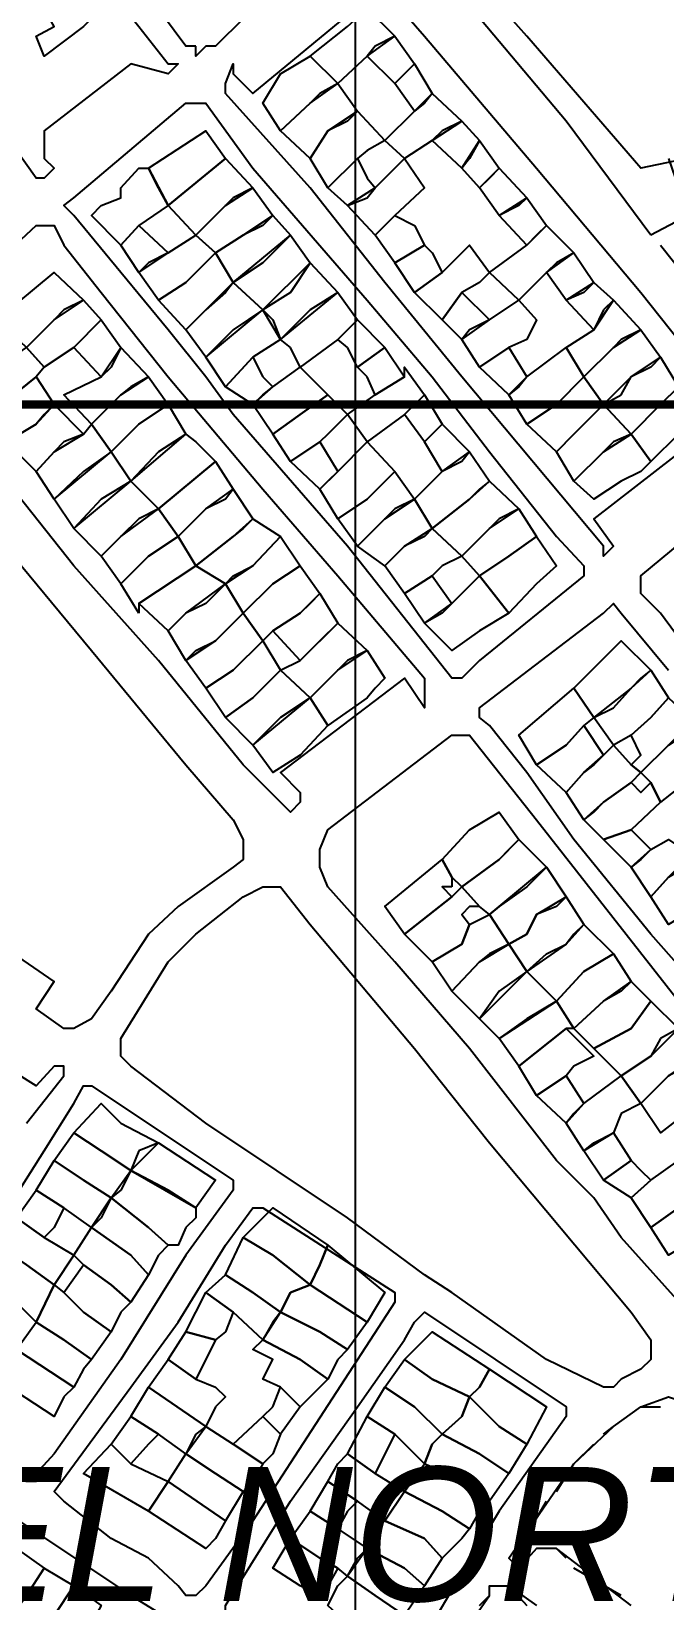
# Model space of a CAD drawing. Header units: millimetres. Extents: x -3588 to 75209, y -3737 to 38254.
# Drawn here: x 27866 to 27956.7, y 18498.9 to 18723.9 of the extents above; entities that cross this region are included whole.
import ezdxf

# ---------------------------------------------------------------- set-up
doc = ezdxf.new("R2010")
doc.units = ezdxf.units.MM
doc.layers.add('P', color=253, linetype='Continuous')
doc.layers.add('T', color=7, linetype='Continuous')

msp = doc.modelspace()

# ---------------------------------------------------------------- linework, layer by layer
msp.add_lwpolyline([(27912.41, 18777.795), (29501.621, 18777.795), (29501.621, 17962.799), (27912.41, 17962.799)], close=True)
at = {"layer": 'P'}
for points in [[(27863.869, 18706.838), (27861.037, 18709.671), (27846.361, 18727.163), (27838.167, 18738.174), (27829.989, 18747.488), (27820.387, 18759.923), (27820.387, 18761.043), (27820.387, 18762.451), (27838.167, 18776.006), (27839.592, 18776.006), (27840.712, 18776.006), (27851.722, 18762.451), (27865.278, 18744.959), (27881.361, 18724.634), (27885.602, 18719.273), (27887.011, 18719.273), (27885.602, 18717.849), (27880.241, 18719.273), (27867.806, 18709.671), (27867.806, 18705.718), (27869.23, 18704.31), (27867.806, 18702.901), (27866.686, 18702.901), (27863.869, 18706.838)], [(27889.555, 18721.802), (27888.131, 18721.802), (27876, 18738.174)], [(27942.623, 18711.079), (27923.419, 18733.949)], [(27873.455, 18724.634), (27867.806, 18720.393), (27866.686, 18723.226), (27869.23, 18724.634), (27867.806, 18727.163), (27869.23, 18728.587), (27873.455, 18731.404), (27876, 18727.163), (27873.455, 18724.634)], [(27900.566, 18729.996), (27892.372, 18721.802), (27890.963, 18721.802), (27889.555, 18720.393), (27889.555, 18721.802)], [(27915.241, 18721.802), (27914.105, 18720.393), (27909.88, 18716.441), (27905.927, 18720.393), (27911.288, 18724.634), (27914.105, 18727.163), (27918.058, 18723.226), (27915.241, 18721.802)], [(27919.466, 18717.849), (27918.058, 18716.441), (27914.105, 18720.393), (27918.058, 18723.226), (27920.89, 18719.273), (27919.466, 18717.849)], [(27907.335, 18715.032), (27905.927, 18713.624), (27901.686, 18709.671), (27899.141, 18713.624), (27901.686, 18717.849), (27905.927, 18720.393), (27909.88, 18716.441), (27907.335, 18715.032)], [(27922.299, 18713.624), (27920.89, 18712.488), (27918.058, 18716.441), (27920.89, 18719.273), (27923.419, 18715.032), (27922.299, 18713.624)], [(27911.288, 18711.079), (27908.456, 18709.671), (27905.927, 18705.718), (27901.686, 18709.671), (27905.927, 18713.624), (27909.88, 18716.441), (27912.697, 18712.488), (27911.288, 18711.079)], [(27924.843, 18709.671), (27923.419, 18708.263), (27919.466, 18705.718), (27916.649, 18708.263), (27920.89, 18712.488), (27923.419, 18715.032), (27927.66, 18711.079), (27924.843, 18709.671)], [(27885.602, 18681.152), (27878.817, 18689.346), (27872.047, 18697.524), (27870.639, 18698.949), (27872.047, 18700.069), (27888.131, 18713.624), (27889.555, 18713.624), (27890.963, 18713.624), (27897.733, 18704.31), (27914.105, 18685.393), (27923.419, 18674.383), (27931.613, 18663.66), (27941.215, 18651.514), (27945.168, 18647.289), (27945.168, 18645.864), (27930.205, 18633.733), (27927.66, 18631.189), (27926.252, 18631.189), (27911.288, 18650.105), (27894.916, 18669.022), (27890.963, 18674.383), (27885.602, 18681.152)], [(27914.105, 18706.838), (27912.697, 18705.718), (27908.456, 18701.477), (27905.927, 18705.718), (27908.456, 18709.671), (27912.697, 18712.488), (27916.649, 18708.263), (27914.105, 18706.838)], [(27928.78, 18705.718), (27927.66, 18704.31), (27923.419, 18708.263), (27927.66, 18711.079), (27930.205, 18708.263), (27928.78, 18705.718)], [(27884.194, 18701.477), (27882.77, 18704.31), (27890.963, 18709.671), (27893.78, 18705.718), (27885.602, 18698.949), (27884.194, 18701.477)], [(27931.613, 18702.901), (27930.205, 18701.477), (27927.66, 18704.31), (27930.205, 18708.263), (27933.021, 18704.31), (27931.613, 18702.901)], [(27894.916, 18700.069), (27893.78, 18698.949), (27889.555, 18694.708), (27885.602, 18698.949), (27893.78, 18705.718), (27897.733, 18701.477), (27894.916, 18700.069)], [(27914.105, 18702.901), (27915.241, 18701.477), (27911.288, 18698.949), (27908.456, 18701.477), (27912.697, 18705.718), (27914.105, 18702.901)], [(27914.105, 18700.069), (27915.241, 18701.477), (27919.466, 18705.718), (27922.299, 18701.477), (27918.058, 18697.524), (27915.241, 18694.708), (27911.288, 18698.949), (27914.105, 18700.069)], [(27876, 18698.949), (27878.817, 18700.069), (27878.817, 18701.477), (27881.361, 18704.31), (27882.77, 18704.31), (27885.602, 18698.949), (27881.361, 18696.116), (27878.817, 18693.299), (27874.592, 18697.524), (27876, 18698.949)], [(27935.838, 18698.949), (27933.021, 18697.524), (27930.205, 18701.477), (27933.021, 18704.31), (27936.974, 18700.069), (27935.838, 18698.949)], [(27899.141, 18696.116), (27896.325, 18694.708), (27892.372, 18692.163), (27889.555, 18694.708), (27893.78, 18698.949), (27897.733, 18701.477), (27900.566, 18697.524), (27899.141, 18696.116)], [(27938.382, 18694.708), (27936.974, 18693.299), (27933.021, 18697.524), (27936.974, 18700.069), (27939.791, 18696.116), (27938.382, 18694.708)], [(27899.141, 18690.755), (27894.916, 18687.938), (27892.372, 18692.163), (27896.325, 18694.708), (27900.566, 18697.524), (27903.094, 18694.708), (27899.141, 18690.755)], [(27920.89, 18696.116), (27922.299, 18693.299), (27918.058, 18690.755), (27915.241, 18694.708), (27918.058, 18697.524), (27920.89, 18696.116)], [(27862.445, 18692.163), (27866.686, 18696.116), (27867.806, 18696.116), (27869.23, 18696.116), (27870.639, 18693.299), (27876, 18686.514), (27885.602, 18674.383), (27899.141, 18658.299), (27909.88, 18645.864), (27922.299, 18631.189), (27922.299, 18628.372), (27922.299, 18626.964), (27919.466, 18631.189), (27901.686, 18617.65), (27904.519, 18614.817), (27904.519, 18613.409), (27903.094, 18612), (27901.686, 18613.409), (27896.325, 18618.77), (27884.194, 18633.733), (27872.047, 18647.289), (27857.084, 18666.189)], [(27882.77, 18690.755), (27881.361, 18689.346), (27878.817, 18693.299), (27881.361, 18696.116), (27885.602, 18692.163), (27882.77, 18690.755)], [(27889.555, 18689.346), (27888.131, 18687.938), (27884.194, 18685.393), (27881.361, 18689.346), (27885.602, 18692.163), (27889.555, 18694.708), (27892.372, 18692.163), (27889.555, 18689.346)], [(27903.094, 18686.514), (27899.141, 18683.985), (27894.916, 18687.938), (27903.094, 18694.708), (27905.927, 18690.755), (27903.094, 18686.514)], [(27941.215, 18690.755), (27939.791, 18689.346), (27935.838, 18685.393), (27931.613, 18689.346), (27936.974, 18693.299), (27939.791, 18696.116), (27943.744, 18692.163), (27941.215, 18690.755)], [(27893.78, 18686.514), (27890.963, 18683.985), (27888.131, 18681.152), (27884.194, 18685.393), (27888.131, 18687.938), (27892.372, 18692.163), (27894.916, 18687.938), (27893.78, 18686.514)], [(27923.419, 18692.163), (27924.843, 18689.346), (27920.89, 18686.514), (27918.058, 18690.755), (27922.299, 18693.299), (27923.419, 18692.163)], [(27930.205, 18687.938), (27927.66, 18686.514), (27924.843, 18682.577), (27920.89, 18686.514), (27924.843, 18689.346), (27928.78, 18693.299), (27931.613, 18689.346), (27930.205, 18687.938)], [(27945.168, 18686.514), (27942.623, 18685.393), (27939.791, 18689.346), (27943.744, 18692.163), (27946.576, 18687.938), (27945.168, 18686.514)], [(27905.927, 18683.985), (27901.686, 18679.744), (27899.141, 18683.985), (27905.927, 18690.755), (27909.88, 18686.514), (27905.927, 18683.985)], [(27870.639, 18683.985), (27869.23, 18682.577), (27865.278, 18678.624), (27861.037, 18682.577), (27869.23, 18689.346), (27873.455, 18685.393), (27870.639, 18683.985)], [(27894.916, 18681.152), (27890.963, 18677.199), (27888.131, 18681.152), (27890.963, 18683.985), (27894.916, 18687.938), (27899.141, 18683.985), (27894.916, 18681.152)], [(27947.985, 18683.985), (27946.576, 18681.152), (27942.623, 18685.393), (27946.576, 18687.938), (27949.393, 18685.393), (27947.985, 18683.985)], [(27872.047, 18678.624), (27867.806, 18675.791), (27865.278, 18678.624), (27869.23, 18682.577), (27873.455, 18685.393), (27876, 18682.577), (27872.047, 18678.624)], [(27903.094, 18678.624), (27901.686, 18679.744), (27909.88, 18686.514), (27912.697, 18682.577), (27909.88, 18679.744), (27904.519, 18675.791), (27903.094, 18678.624)], [(27928.78, 18681.152), (27927.66, 18679.744), (27924.843, 18682.577), (27927.66, 18686.514), (27931.613, 18682.577), (27928.78, 18681.152)], [(27936.974, 18679.744), (27934.43, 18678.624), (27930.205, 18675.791), (27927.66, 18679.744), (27931.613, 18682.577), (27935.838, 18685.393), (27938.382, 18682.577), (27936.974, 18679.744)], [(27900.566, 18682.577), (27901.686, 18679.744), (27897.733, 18677.199), (27893.78, 18672.974), (27890.963, 18677.199), (27899.141, 18683.985), (27900.566, 18682.577)], [(27877.408, 18675.791), (27876, 18674.383), (27872.047, 18678.624), (27876, 18682.577), (27878.817, 18678.624), (27877.408, 18675.791)], [(27911.288, 18678.624), (27909.88, 18679.744), (27912.697, 18682.577), (27916.649, 18678.624), (27912.697, 18675.791), (27911.288, 18678.624)], [(27866.686, 18674.383), (27859.916, 18669.022), (27857.084, 18672.974), (27865.278, 18678.624), (27867.806, 18675.791), (27866.686, 18674.383)], [(27880.241, 18672.974), (27878.817, 18671.838), (27874.592, 18667.613), (27870.639, 18671.838), (27876, 18674.383), (27878.817, 18678.624), (27882.77, 18674.383), (27880.241, 18672.974)], [(27914.105, 18674.383), (27912.697, 18675.791), (27916.649, 18678.624), (27919.466, 18674.383), (27915.241, 18671.838), (27914.105, 18674.383)], [(27935.838, 18672.974), (27934.43, 18671.838), (27930.205, 18675.791), (27934.43, 18678.624), (27936.974, 18674.383), (27935.838, 18672.974)], [(27941.215, 18670.43), (27936.974, 18667.613), (27934.43, 18671.838), (27936.974, 18674.383), (27942.623, 18678.624), (27945.168, 18674.383), (27941.215, 18670.43)], [(27899.141, 18674.383), (27900.566, 18672.974), (27897.733, 18670.43), (27893.78, 18672.974), (27897.733, 18677.199), (27899.141, 18674.383)], [(27867.806, 18669.022), (27866.686, 18667.613), (27862.445, 18665.069), (27859.916, 18669.022), (27866.686, 18674.383), (27869.23, 18670.43), (27867.806, 18669.022)], [(27881.361, 18667.613), (27877.408, 18663.66), (27874.592, 18667.613), (27878.817, 18671.838), (27882.77, 18674.383), (27885.602, 18670.43), (27881.361, 18667.613)], [(27899.141, 18671.838), (27900.566, 18672.974), (27904.519, 18675.791), (27908.456, 18671.838), (27904.519, 18669.022), (27900.566, 18666.189), (27897.733, 18670.43), (27899.141, 18671.838)], [(27919.466, 18669.022), (27914.105, 18665.069), (27911.288, 18669.022), (27915.241, 18671.838), (27919.466, 18674.383), (27919.466, 18675.791), (27922.299, 18671.838), (27919.466, 18669.022)], [(27943.744, 18666.189), (27941.215, 18663.66), (27936.974, 18667.613), (27941.215, 18670.43), (27945.168, 18674.383), (27947.985, 18670.43), (27943.744, 18666.189)], [(27908.456, 18666.189), (27907.335, 18665.069), (27903.094, 18662.252), (27900.566, 18666.189), (27904.519, 18669.022), (27908.456, 18671.838), (27911.288, 18669.022), (27908.456, 18666.189)], [(27923.419, 18666.189), (27922.299, 18665.069), (27919.466, 18669.022), (27922.299, 18671.838), (27924.843, 18667.613), (27923.419, 18666.189)], [(27870.639, 18665.069), (27869.23, 18663.66), (27866.686, 18660.828), (27862.445, 18665.069), (27866.686, 18667.613), (27869.23, 18670.43), (27873.455, 18666.189), (27870.639, 18665.069)], [(27884.194, 18663.66), (27880.241, 18659.419), (27877.408, 18663.66), (27881.361, 18667.613), (27885.602, 18670.43), (27888.131, 18666.189), (27884.194, 18663.66)], [(27949.393, 18665.069), (27947.985, 18663.66), (27943.744, 18659.419), (27941.215, 18663.66), (27943.744, 18666.189), (27947.985, 18670.43), (27951.938, 18666.189), (27949.393, 18665.069)], [(27873.455, 18660.828), (27869.23, 18656.875), (27866.686, 18660.828), (27869.23, 18663.66), (27873.455, 18666.189), (27874.592, 18667.613), (27877.408, 18663.66), (27873.455, 18660.828)], [(27927.66, 18662.252), (27924.843, 18660.828), (27922.299, 18665.069), (27924.843, 18667.613), (27928.78, 18663.66), (27927.66, 18662.252)], [(27889.555, 18665.069), (27892.372, 18662.252), (27884.194, 18655.466), (27880.241, 18659.419), (27888.131, 18666.189), (27889.555, 18665.069)], [(27908.456, 18659.419), (27907.335, 18658.299), (27903.094, 18662.252), (27907.335, 18665.069), (27909.88, 18660.828), (27908.456, 18659.419)], [(27914.105, 18656.875), (27909.88, 18654.058), (27907.335, 18658.299), (27909.88, 18660.828), (27914.105, 18665.069), (27918.058, 18660.828), (27914.105, 18656.875)], [(27876, 18656.875), (27872.047, 18652.65), (27869.23, 18656.875), (27877.408, 18663.66), (27880.241, 18659.419), (27876, 18656.875)], [(27930.205, 18658.299), (27928.78, 18656.875), (27923.419, 18652.65), (27920.89, 18656.875), (27924.843, 18660.828), (27928.78, 18663.66), (27931.613, 18659.419), (27930.205, 18658.299)], [(27893.78, 18656.875), (27890.963, 18655.466), (27887.011, 18651.514), (27884.194, 18655.466), (27892.372, 18662.252), (27894.916, 18658.299), (27893.78, 18656.875)], [(27918.058, 18655.466), (27916.649, 18654.058), (27912.697, 18650.105), (27909.88, 18654.058), (27914.105, 18656.875), (27918.058, 18660.828), (27920.89, 18656.875), (27918.058, 18655.466)], [(27881.361, 18654.058), (27878.817, 18651.514), (27876, 18648.697), (27872.047, 18652.65), (27880.241, 18659.419), (27884.194, 18655.466), (27881.361, 18654.058)], [(27896.325, 18652.65), (27894.916, 18651.514), (27889.555, 18647.289), (27887.011, 18651.514), (27890.963, 18655.466), (27894.916, 18658.299), (27897.733, 18654.058), (27896.325, 18652.65)], [(27933.021, 18654.058), (27931.613, 18652.65), (27927.66, 18648.697), (27923.419, 18652.65), (27928.78, 18656.875), (27931.613, 18659.419), (27935.838, 18655.466), (27933.021, 18654.058)], [(27922.299, 18651.514), (27919.466, 18650.105), (27916.649, 18647.289), (27912.697, 18650.105), (27916.649, 18654.058), (27920.89, 18656.875), (27923.419, 18652.65), (27922.299, 18651.514)], [(27882.77, 18648.697), (27878.817, 18644.744), (27876, 18648.697), (27878.817, 18651.514), (27884.194, 18655.466), (27887.011, 18651.514), (27882.77, 18648.697)], [(27897.733, 18647.289), (27893.78, 18644.744), (27889.555, 18647.289), (27894.916, 18651.514), (27897.733, 18654.058), (27901.686, 18651.514), (27897.733, 18647.289)], [(27934.43, 18648.697), (27930.205, 18645.864), (27927.66, 18648.697), (27931.613, 18652.65), (27935.838, 18655.466), (27938.382, 18651.514), (27934.43, 18648.697)], [(27924.843, 18647.289), (27923.419, 18645.864), (27919.466, 18643.336), (27916.649, 18647.289), (27919.466, 18650.105), (27923.419, 18652.65), (27927.66, 18648.697), (27924.843, 18647.289)], [(27861.037, 18651.514), (27874.592, 18635.142), (27888.131, 18618.77), (27894.916, 18610.864), (27896.325, 18608.047), (27896.325, 18605.215), (27894.916, 18604.095), (27887.011, 18598.445), (27882.77, 18594.492), (27877.408, 18586.314), (27874.592, 18582.361), (27872.047, 18580.953), (27870.639, 18580.953), (27866.686, 18583.77), (27869.23, 18587.723), (27833.942, 18612)], [(27881.361, 18640.503), (27878.817, 18644.744), (27882.77, 18648.697), (27887.011, 18651.514), (27889.555, 18647.289), (27881.361, 18641.927), (27881.361, 18640.503)], [(27894.916, 18645.864), (27897.733, 18647.289), (27901.686, 18651.514), (27904.519, 18647.289), (27900.566, 18644.744), (27896.325, 18640.503), (27893.78, 18644.744), (27894.916, 18645.864)], [(27938.382, 18644.744), (27934.43, 18640.503), (27930.205, 18645.864), (27934.43, 18648.697), (27938.382, 18651.514), (27941.215, 18647.289), (27938.382, 18644.744)], [(27890.963, 18641.927), (27888.131, 18640.503), (27885.602, 18637.974), (27881.361, 18641.927), (27889.555, 18647.289), (27893.78, 18644.744), (27890.963, 18641.927)], [(27905.927, 18641.927), (27904.519, 18640.503), (27900.566, 18637.974), (27899.141, 18636.55), (27896.325, 18640.503), (27900.566, 18644.744), (27904.519, 18647.289), (27907.335, 18643.336), (27905.927, 18641.927)], [(27924.843, 18640.503), (27922.299, 18639.095), (27919.466, 18643.336), (27923.419, 18645.864), (27926.252, 18641.927), (27924.843, 18640.503)], [(27930.205, 18637.974), (27926.252, 18635.142), (27922.299, 18639.095), (27926.252, 18641.927), (27930.205, 18645.864), (27934.43, 18640.503), (27930.205, 18637.974)], [(27892.372, 18636.55), (27888.131, 18633.733), (27885.602, 18637.974), (27888.131, 18640.503), (27893.78, 18644.744), (27896.325, 18640.503), (27892.372, 18636.55)], [(27907.335, 18636.55), (27904.519, 18633.733), (27900.566, 18637.974), (27904.519, 18640.503), (27907.335, 18643.336), (27909.88, 18639.095), (27907.335, 18636.55)], [(27889.555, 18635.142), (27892.372, 18636.55), (27896.325, 18640.503), (27899.141, 18636.55), (27894.916, 18632.325), (27890.963, 18629.78), (27888.131, 18633.733), (27889.555, 18635.142)], [(27911.288, 18633.733), (27909.88, 18632.325), (27905.927, 18628.372), (27901.686, 18632.325), (27904.519, 18633.733), (27909.88, 18639.095), (27914.105, 18635.142), (27911.288, 18633.733)], [(27897.733, 18628.372), (27893.78, 18625.539), (27890.963, 18629.78), (27894.916, 18632.325), (27899.141, 18636.55), (27901.686, 18632.325), (27897.733, 18628.372)], [(27915.241, 18629.78), (27914.105, 18628.372), (27908.456, 18624.419), (27905.927, 18628.372), (27909.88, 18632.325), (27914.105, 18635.142), (27916.649, 18631.189), (27915.241, 18629.78)], [(27901.686, 18625.539), (27897.733, 18621.603), (27893.78, 18625.539), (27897.733, 18628.372), (27901.686, 18632.325), (27905.927, 18628.372), (27901.686, 18625.539)], [(27945.168, 18624.419), (27942.623, 18621.603), (27938.382, 18618.77), (27935.838, 18623.011), (27943.744, 18629.78), (27946.576, 18625.539), (27945.168, 18624.419)], [(27904.519, 18620.178), (27900.566, 18617.65), (27897.733, 18621.603), (27905.927, 18628.372), (27908.456, 18624.419), (27904.519, 18620.178)], [(27946.576, 18618.77), (27945.168, 18617.65), (27942.623, 18614.817), (27938.382, 18618.77), (27942.623, 18621.603), (27945.168, 18624.419), (27947.985, 18620.178), (27946.576, 18618.77)], [(27934.43, 18606.639), (27933.021, 18605.215), (27927.66, 18601.278), (27926.252, 18602.686), (27924.843, 18605.215), (27928.78, 18609.456), (27933.021, 18612), (27935.838, 18608.047), (27934.43, 18606.639)], [(27936.974, 18601.278), (27933.021, 18598.445), (27931.613, 18597.325), (27930.205, 18598.445), (27927.66, 18601.278), (27933.021, 18605.215), (27935.838, 18608.047), (27939.791, 18604.095), (27936.974, 18601.278)], [(27926.252, 18601.278), (27924.843, 18601.278), (27926.252, 18599.854), (27919.466, 18594.492), (27916.649, 18598.445), (27924.843, 18605.215), (27926.252, 18602.686), (27926.252, 18601.278)], [(27941.215, 18598.445), (27938.382, 18597.325), (27936.974, 18594.492), (27934.43, 18593.084), (27931.613, 18597.325), (27933.021, 18598.445), (27939.791, 18604.095), (27942.623, 18599.854), (27941.215, 18598.445)], [(27928.78, 18598.445), (27927.66, 18597.325), (27928.78, 18595.901), (27927.66, 18593.084), (27923.419, 18590.539), (27919.466, 18594.492), (27926.252, 18599.854), (27927.66, 18601.278), (27930.205, 18598.445), (27928.78, 18598.445)], [(27943.744, 18594.492), (27942.623, 18593.084), (27936.974, 18589.131), (27934.43, 18593.084), (27936.974, 18594.492), (27938.382, 18597.325), (27942.623, 18599.854), (27945.168, 18595.901), (27943.744, 18594.492)], [(27931.613, 18591.676), (27930.205, 18590.539), (27926.252, 18586.314), (27923.419, 18590.539), (27927.66, 18593.084), (27928.78, 18595.901), (27931.613, 18597.325), (27934.43, 18593.084), (27931.613, 18591.676)], [(27939.791, 18591.676), (27942.623, 18593.084), (27945.168, 18595.901), (27949.393, 18591.676), (27945.168, 18589.131), (27941.215, 18584.89), (27936.974, 18589.131), (27939.791, 18591.676)], [(27933.021, 18586.314), (27930.205, 18582.361), (27926.252, 18586.314), (27930.205, 18590.539), (27934.43, 18593.084), (27936.974, 18589.131), (27933.021, 18586.314)], [(27950.529, 18586.314), (27947.985, 18584.89), (27943.744, 18580.953), (27941.215, 18584.89), (27945.168, 18589.131), (27949.393, 18591.676), (27951.938, 18587.723), (27950.529, 18586.314)], [(27936.974, 18582.361), (27933.021, 18579.529), (27930.205, 18582.361), (27936.974, 18589.131), (27941.215, 18584.89), (27936.974, 18582.361)], [(27865.278, 18567.398), (27870.639, 18574.168), (27870.639, 18575.576), (27869.23, 18575.576), (27866.686, 18572.759), (27844.953, 18586.314)], [(27943.744, 18580.953), (27942.623, 18580.953), (27935.838, 18575.576), (27933.021, 18579.529), (27941.215, 18584.89), (27943.744, 18580.953)], [(27943.744, 18575.576), (27942.623, 18574.168), (27938.382, 18571.351), (27935.838, 18575.576), (27942.623, 18580.953), (27946.576, 18577), (27943.744, 18575.576)], [(27943.744, 18568.806), (27942.623, 18567.398), (27938.382, 18571.351), (27942.623, 18574.168), (27945.168, 18570.215), (27943.744, 18568.806)], [(27850.314, 18526.749), (27846.361, 18528.157), (27846.361, 18530.701), (27846.361, 18532.11), (27859.916, 18551.026), (27867.806, 18563.445), (27872.047, 18570.215), (27873.455, 18572.759), (27874.592, 18572.759), (27894.916, 18559.204), (27894.916, 18557.796), (27888.131, 18548.482), (27878.817, 18533.518), (27869.23, 18519.979), (27866.686, 18517.146), (27866.686, 18516.026), (27865.278, 18516.026), (27853.131, 18525.34), (27850.314, 18526.749)], [(27881.361, 18563.445), (27880.241, 18560.628), (27876, 18563.445), (27872.047, 18565.99), (27876, 18570.215), (27878.817, 18567.398), (27884.194, 18564.565), (27881.361, 18563.445)], [(27878.817, 18557.796), (27877.408, 18556.676), (27873.455, 18559.204), (27869.23, 18562.037), (27872.047, 18565.99), (27876, 18563.445), (27880.241, 18560.628), (27878.817, 18557.796)], [(27885.602, 18557.796), (27880.241, 18560.628), (27884.194, 18564.565), (27892.372, 18559.204), (27889.555, 18555.251), (27885.602, 18557.796)], [(27946.576, 18564.565), (27949.393, 18565.99), (27951.938, 18562.037), (27947.985, 18559.204), (27945.168, 18563.445), (27946.576, 18564.565)], [(27876, 18553.843), (27874.592, 18552.435), (27870.639, 18555.251), (27866.686, 18557.796), (27869.23, 18562.037), (27873.455, 18559.204), (27877.408, 18556.676), (27876, 18553.843)], [(27888.131, 18552.435), (27887.011, 18549.89), (27885.602, 18549.89), (27882.77, 18552.435), (27877.408, 18556.676), (27880.241, 18560.628), (27889.555, 18555.251), (27889.555, 18553.843), (27888.131, 18552.435)], [(27869.23, 18552.435), (27867.806, 18551.026), (27863.869, 18553.843), (27866.686, 18557.796), (27870.639, 18555.251), (27869.23, 18552.435)], [(27882.77, 18505.016), (27877.408, 18507.832), (27870.639, 18513.193), (27869.23, 18514.602), (27880.241, 18529.565), (27887.011, 18538.879), (27893.78, 18549.89), (27897.733, 18555.251), (27899.141, 18555.251), (27918.058, 18543.12), (27918.058, 18541.712), (27897.733, 18510.377), (27890.963, 18501.063), (27889.555, 18499.654), (27888.131, 18499.654), (27887.011, 18501.063), (27882.77, 18505.016)], [(27884.194, 18548.482), (27882.77, 18545.665), (27880.241, 18548.482), (27874.592, 18552.435), (27877.408, 18556.676), (27882.77, 18552.435), (27885.602, 18549.89), (27884.194, 18548.482)], [(27907.335, 18547.073), (27905.927, 18544.241), (27900.566, 18548.482), (27896.325, 18551.026), (27900.566, 18555.251), (27908.456, 18549.89), (27907.335, 18547.073)], [(27867.806, 18551.026), (27872.047, 18548.482), (27869.23, 18544.241), (27865.278, 18547.073), (27861.037, 18549.89), (27863.869, 18553.843), (27867.806, 18551.026)], [(27880.241, 18548.482), (27882.77, 18545.665), (27880.241, 18541.712), (27877.408, 18544.241), (27873.455, 18547.073), (27872.047, 18548.482), (27874.592, 18552.435), (27880.241, 18548.482)], [(27903.094, 18543.12), (27901.686, 18540.304), (27897.733, 18543.12), (27893.78, 18545.665), (27896.325, 18551.026), (27900.566, 18548.482), (27905.927, 18544.241), (27903.094, 18543.12)], [(27858.492, 18545.665), (27857.084, 18545.665), (27861.037, 18549.89), (27865.278, 18547.073), (27869.23, 18544.241), (27866.686, 18538.879), (27862.445, 18543.12), (27858.492, 18545.665)], [(27907.335, 18547.073), (27908.456, 18549.89), (27916.649, 18543.12), (27914.105, 18538.879), (27905.927, 18544.241), (27907.335, 18547.073)], [(27878.817, 18540.304), (27877.408, 18537.471), (27873.455, 18540.304), (27870.639, 18543.12), (27873.455, 18547.073), (27877.408, 18544.241), (27880.241, 18541.712), (27878.817, 18540.304)], [(27870.639, 18543.12), (27873.455, 18540.304), (27877.408, 18537.471), (27874.592, 18533.518), (27870.639, 18536.351), (27866.686, 18538.879), (27869.23, 18544.241), (27870.639, 18543.12)], [(27900.566, 18538.879), (27899.141, 18536.351), (27894.916, 18540.304), (27890.963, 18543.12), (27893.78, 18545.665), (27897.733, 18543.12), (27901.686, 18540.304), (27900.566, 18538.879)], [(27903.094, 18543.12), (27905.927, 18544.241), (27914.105, 18538.879), (27911.288, 18534.926), (27907.335, 18537.471), (27901.686, 18540.304), (27903.094, 18543.12)], [(27893.78, 18537.471), (27892.372, 18536.351), (27888.131, 18537.471), (27890.963, 18543.12), (27894.916, 18540.304), (27893.78, 18537.471)], [(27903.094, 18490.052), (27894.916, 18495.701), (27893.78, 18496.822), (27893.78, 18498.23), (27903.094, 18513.193), (27912.697, 18526.749), (27919.466, 18536.351), (27920.89, 18538.879), (27922.299, 18540.304), (27942.623, 18526.749), (27942.623, 18525.34), (27933.021, 18511.785), (27923.419, 18495.701), (27915.241, 18484.691), (27914.105, 18484.691), (27912.697, 18484.691), (27909.88, 18484.691), (27903.094, 18490.052)], [(27909.88, 18533.518), (27908.456, 18530.701), (27904.519, 18533.518), (27899.141, 18536.351), (27901.686, 18540.304), (27907.335, 18537.471), (27911.288, 18534.926), (27909.88, 18533.518)], [(27873.455, 18532.11), (27872.047, 18529.565), (27863.869, 18534.926), (27866.686, 18538.879), (27870.639, 18536.351), (27874.592, 18533.518), (27873.455, 18532.11)], [(27890.963, 18533.518), (27889.555, 18530.701), (27885.602, 18533.518), (27888.131, 18537.471), (27892.372, 18536.351), (27890.963, 18533.518)], [(27930.205, 18529.565), (27928.78, 18528.157), (27923.419, 18530.701), (27919.466, 18533.518), (27923.419, 18537.471), (27931.613, 18532.11), (27930.205, 18529.565)], [(27870.639, 18528.157), (27869.23, 18525.34), (27861.037, 18530.701), (27863.869, 18534.926), (27872.047, 18529.565), (27870.639, 18528.157)], [(27907.335, 18529.565), (27904.519, 18526.749), (27901.686, 18529.565), (27899.141, 18530.701), (27900.566, 18533.518), (27897.733, 18534.926), (27899.141, 18536.351), (27904.519, 18533.518), (27908.456, 18530.701), (27907.335, 18529.565)], [(27892.372, 18526.749), (27890.963, 18523.916), (27882.77, 18529.565), (27885.602, 18533.518), (27889.555, 18530.701), (27892.372, 18529.565), (27893.78, 18528.157), (27892.372, 18526.749)], [(27927.66, 18525.34), (27924.843, 18522.796), (27920.89, 18526.749), (27916.649, 18529.565), (27919.466, 18533.518), (27923.419, 18530.701), (27928.78, 18528.157), (27927.66, 18525.34)], [(27930.205, 18529.565), (27931.613, 18532.11), (27939.791, 18526.749), (27936.974, 18521.387), (27933.021, 18523.916), (27928.78, 18528.157), (27930.205, 18529.565)], [(27889.555, 18522.796), (27888.131, 18519.979), (27884.194, 18522.796), (27880.241, 18525.34), (27882.77, 18529.565), (27890.963, 18523.916), (27889.555, 18522.796)], [(27900.566, 18526.749), (27901.686, 18529.565), (27904.519, 18526.749), (27901.686, 18522.796), (27899.141, 18525.34), (27900.566, 18526.749)], [(27923.419, 18521.387), (27922.299, 18518.555), (27918.058, 18522.796), (27914.105, 18525.34), (27916.649, 18529.565), (27920.89, 18526.749), (27924.843, 18522.796), (27923.419, 18521.387)], [(27927.66, 18525.34), (27928.78, 18528.157), (27933.021, 18523.916), (27936.974, 18521.387), (27934.43, 18517.146), (27930.205, 18519.979), (27924.843, 18522.796), (27927.66, 18525.34)], [(27831.398, 18510.377), (27835.351, 18516.026), (27840.712, 18523.916), (27842.12, 18525.34), (27843.544, 18525.34), (27859.916, 18513.193), (27880.241, 18499.654), (27897.733, 18488.916), (27907.335, 18482.146), (27908.456, 18480.738), (27909.88, 18479.33), (27909.88, 18477.905), (27897.733, 18459.005), (27896.325, 18457.581), (27893.78, 18457.581), (27890.963, 18459.005), (27873.455, 18469.727), (27847.481, 18487.507), (27828.581, 18501.063), (27828.581, 18502.471), (27827.157, 18505.016), (27828.581, 18506.424), (27831.398, 18510.377)], [(27882.77, 18521.387), (27880.241, 18518.555), (27877.408, 18521.387), (27880.241, 18525.34), (27884.194, 18522.796), (27882.77, 18521.387)], [(27897.733, 18516.026), (27896.325, 18514.602), (27892.372, 18517.146), (27888.131, 18519.979), (27890.963, 18523.916), (27894.916, 18521.387), (27899.141, 18518.555), (27897.733, 18516.026)], [(27900.566, 18519.979), (27899.141, 18518.555), (27894.916, 18521.387), (27899.141, 18525.34), (27901.686, 18522.796), (27900.566, 18519.979)], [(27916.649, 18519.979), (27915.241, 18517.146), (27911.288, 18519.979), (27914.105, 18525.34), (27918.058, 18522.796), (27916.649, 18519.979)], [(27880.241, 18518.555), (27885.602, 18516.026), (27882.77, 18511.785), (27873.455, 18517.146), (27877.408, 18521.387), (27880.241, 18518.555)], [(27923.419, 18521.387), (27924.843, 18522.796), (27930.205, 18519.979), (27934.43, 18517.146), (27931.613, 18513.193), (27927.66, 18516.026), (27922.299, 18518.555), (27923.419, 18521.387)], [(27941.215, 18514.602), (27943.744, 18518.555), (27946.576, 18521.387)], [(27892.372, 18517.146), (27896.325, 18514.602), (27893.78, 18510.377), (27885.602, 18516.026), (27888.131, 18519.979), (27892.372, 18517.146)], [(27909.88, 18518.555), (27911.288, 18519.979), (27915.241, 18517.146), (27919.466, 18514.602), (27916.649, 18510.377), (27912.697, 18513.193), (27908.456, 18516.026), (27909.88, 18518.555)], [(27930.205, 18511.785), (27928.78, 18509.241), (27924.843, 18511.785), (27919.466, 18514.602), (27922.299, 18518.555), (27927.66, 18516.026), (27931.613, 18513.193), (27930.205, 18511.785)], [(27892.372, 18507.832), (27890.963, 18506.424), (27882.77, 18511.785), (27885.602, 18516.026), (27893.78, 18510.377), (27892.372, 18507.832)], [(27911.288, 18511.785), (27909.88, 18509.241), (27905.927, 18511.785), (27908.456, 18516.026), (27912.697, 18513.193), (27911.288, 18511.785)], [(27927.66, 18507.832), (27924.843, 18505.016), (27922.299, 18507.832), (27916.649, 18510.377), (27919.466, 18514.602), (27924.843, 18511.785), (27928.78, 18509.241), (27927.66, 18507.832)], [(27935.838, 18506.424), (27939.791, 18513.193)], [(27909.88, 18509.241), (27914.105, 18506.424), (27911.288, 18502.471), (27909.88, 18503.591), (27907.335, 18505.016), (27903.094, 18507.832), (27905.927, 18511.785), (27909.88, 18509.241)], [(27915.241, 18509.241), (27916.649, 18510.377), (27922.299, 18507.832), (27924.843, 18505.016), (27922.299, 18501.063), (27919.466, 18503.591), (27914.105, 18506.424), (27915.241, 18509.241)], [(27908.456, 18501.063), (27907.335, 18499.654), (27904.519, 18501.063), (27900.566, 18503.591), (27903.094, 18507.832), (27907.335, 18505.016), (27909.88, 18503.591), (27908.456, 18501.063)], [(27862.445, 18505.016), (27863.869, 18506.424), (27867.806, 18503.591), (27865.278, 18499.654), (27861.037, 18502.471), (27862.445, 18505.016)], [(27912.697, 18505.016), (27914.105, 18506.424), (27919.466, 18503.591), (27922.299, 18501.063), (27919.466, 18496.822), (27915.241, 18499.654), (27911.288, 18502.471), (27912.697, 18505.016)], [(27941.215, 18506.424), (27938.382, 18506.424), (27935.838, 18503.591), (27934.43, 18505.016)], [(27942.623, 18505.016), (27941.215, 18506.424)], [(27863.869, 18494.277), (27862.445, 18495.701), (27865.278, 18499.654), (27867.806, 18503.591), (27872.047, 18501.063), (27869.23, 18496.822), (27866.686, 18492.869), (27863.869, 18494.277)], [(27950.529, 18499.654), (27943.744, 18503.591)], [(27874.592, 18495.701), (27873.455, 18494.277), (27869.23, 18496.822), (27872.047, 18501.063), (27876, 18498.23), (27874.592, 18495.701)], [(27909.88, 18501.063), (27911.288, 18502.471), (27915.241, 18499.654), (27919.466, 18496.822), (27916.649, 18492.869), (27912.697, 18494.277), (27908.456, 18498.23), (27909.88, 18501.063)], [(27930.205, 18498.23), (27931.613, 18499.654), (27931.613, 18501.063), (27933.021, 18501.063), (27934.43, 18501.063), (27936.974, 18498.23)]]:
    msp.add_lwpolyline(points, dxfattribs=at)
at = {"layer": 'P', "color": 254}
for points in [[(28007.551, 18724.634), (28011.503, 18713.624), (27999.357, 18711.079), (27999.357, 18712.488), (27965.493, 18704.31), (27965.493, 18706.838), (27953.346, 18704.31), (27936.974, 18723.226), (27926.252, 18735.357)], [(27915.241, 18731.404), (27922.299, 18723.226), (27938.382, 18704.31), (27953.346, 18686.514), (27962.948, 18674.383), (27964.068, 18671.838), (27968.309, 18666.189), (27968.309, 18665.069), (27966.901, 18665.069), (27964.068, 18667.613), (27946.576, 18654.058), (27949.393, 18650.105), (27947.985, 18648.697), (27947.985, 18650.105), (27927.66, 18674.383), (27916.649, 18687.938)], [(27916.649, 18687.938), (27905.927, 18701.477), (27893.78, 18715.032), (27893.78, 18716.441), (27894.916, 18719.273), (27894.916, 18717.849), (27897.733, 18715.032), (27914.105, 18728.587)], [(27954.754, 18694.708), (27942.623, 18711.079)], [(27957.299, 18705.718), (27960.116, 18697.524), (27954.754, 18694.708)], [(27956.163, 18693.299), (27961.54, 18686.514), (27964.068, 18687.938)], [(27950.529, 18679.744), (27949.393, 18678.624), (27945.168, 18674.383), (27942.623, 18678.624), (27946.576, 18681.152), (27949.393, 18685.393), (27953.346, 18681.152), (27950.529, 18679.744)], [(27954.754, 18675.791), (27951.938, 18674.383), (27947.985, 18670.43), (27945.168, 18674.383), (27949.393, 18678.624), (27953.346, 18681.152), (27956.163, 18677.199), (27954.754, 18675.791)], [(27950.529, 18671.838), (27951.938, 18674.383), (27956.163, 18677.199), (27958.707, 18672.974), (27956.163, 18670.43), (27951.938, 18666.189), (27947.985, 18670.43), (27950.529, 18671.838)], [(27961.54, 18667.613), (27958.707, 18666.189), (27954.754, 18662.252), (27951.938, 18666.189), (27956.163, 18670.43), (27958.707, 18672.974), (27962.948, 18669.022), (27961.54, 18667.613)], [(27953.346, 18660.828), (27950.529, 18659.419), (27946.576, 18656.875), (27943.744, 18659.419), (27947.985, 18663.66), (27951.938, 18666.189), (27954.754, 18662.252), (27953.346, 18660.828)], [(27964.068, 18629.78), (27956.163, 18640.503), (27953.346, 18643.336), (27953.346, 18644.744), (27953.346, 18645.864), (27969.718, 18659.419)], [(27965.493, 18582.361), (27954.754, 18594.492), (27943.744, 18608.047), (27936.974, 18617.65), (27931.613, 18624.419), (27930.205, 18625.539), (27930.205, 18626.964), (27947.985, 18640.503), (27949.393, 18641.927), (27950.529, 18640.503), (27957.299, 18632.325)], [(27953.346, 18631.189), (27951.938, 18629.78), (27946.576, 18625.539), (27943.744, 18629.78), (27950.529, 18636.55), (27954.754, 18632.325), (27953.346, 18631.189)], [(27949.393, 18626.964), (27951.938, 18629.78), (27954.754, 18632.325), (27957.299, 18628.372), (27954.754, 18625.539), (27951.938, 18623.011), (27949.393, 18621.603), (27946.576, 18625.539), (27949.393, 18626.964)], [(27958.707, 18623.011), (27957.299, 18621.603), (27953.346, 18617.65), (27951.938, 18618.77), (27953.346, 18620.178), (27951.938, 18623.011), (27954.754, 18625.539), (27957.299, 18628.372), (27961.54, 18624.419), (27958.707, 18623.011)], [(27946.576, 18556.676), (27941.215, 18562.037), (27928.78, 18578.12), (27918.058, 18590.539), (27908.456, 18601.278), (27907.335, 18604.095), (27907.335, 18606.639), (27908.456, 18609.456), (27926.252, 18623.011), (27927.66, 18623.011), (27928.78, 18623.011), (27938.382, 18610.864), (27964.068, 18578.12), (27979.032, 18559.204), (27981.865, 18556.676), (27981.865, 18555.251), (27981.865, 18553.843), (27964.068, 18540.304), (27962.948, 18540.304), (27961.54, 18540.304), (27960.116, 18540.304), (27950.529, 18551.026), (27946.576, 18556.676)], [(27962.948, 18618.77), (27961.54, 18617.65), (27956.163, 18613.409), (27954.754, 18616.225), (27953.346, 18617.65), (27957.299, 18621.603), (27961.54, 18624.419), (27964.068, 18620.178), (27962.948, 18618.77)], [(27951.938, 18618.77), (27953.346, 18617.65), (27951.938, 18616.225), (27947.985, 18613.409), (27945.168, 18610.864), (27942.623, 18614.817), (27945.168, 18617.65), (27947.985, 18620.178), (27949.393, 18621.603), (27951.938, 18618.77)], [(27946.576, 18612), (27947.985, 18613.409), (27951.938, 18616.225), (27953.346, 18614.817), (27954.754, 18616.225), (27956.163, 18613.409), (27951.938, 18609.456), (27947.985, 18608.047), (27945.168, 18610.864), (27946.576, 18612)], [(27953.346, 18605.215), (27951.938, 18604.095), (27947.985, 18608.047), (27951.938, 18609.456), (27954.754, 18606.639), (27953.346, 18605.215)], [(27958.707, 18604.095), (27957.299, 18602.686), (27954.754, 18599.854), (27951.938, 18604.095), (27954.754, 18606.639), (27957.299, 18608.047), (27961.54, 18605.215), (27958.707, 18604.095)], [(27964.068, 18602.686), (27965.493, 18602.686), (27961.54, 18598.445), (27957.299, 18595.901), (27954.754, 18599.854), (27957.299, 18602.686), (27961.54, 18605.215), (27962.948, 18602.686), (27964.068, 18604.095), (27964.068, 18602.686)], [(27926.252, 18571.351), (27931.613, 18564.565), (27951.938, 18540.304), (27954.754, 18536.351), (27954.754, 18533.518), (27953.346, 18532.11), (27950.529, 18530.701), (27949.393, 18529.565), (27947.985, 18529.565), (27939.791, 18533.518), (27926.252, 18543.12), (27922.299, 18545.665), (27911.288, 18553.843), (27890.963, 18567.398), (27880.241, 18575.576), (27878.817, 18577), (27878.817, 18579.529), (27885.602, 18590.539), (27889.555, 18594.492), (27896.325, 18599.854), (27899.141, 18601.278), (27901.686, 18601.278), (27905.927, 18595.901), (27920.89, 18578.12), (27926.252, 18571.351)], [(27951.938, 18580.953), (27946.576, 18578.12), (27943.744, 18580.953), (27947.985, 18584.89), (27951.938, 18587.723), (27954.754, 18584.89), (27951.938, 18580.953)], [(27956.163, 18579.529), (27954.754, 18577), (27950.529, 18574.168), (27946.576, 18578.12), (27951.938, 18580.953), (27954.754, 18584.89), (27958.707, 18580.953), (27956.163, 18579.529)], [(27960.116, 18575.576), (27957.299, 18574.168), (27953.346, 18570.215), (27950.529, 18574.168), (27954.754, 18577), (27958.707, 18580.953), (27961.54, 18577), (27960.116, 18575.576)], [(27962.948, 18571.351), (27961.54, 18570.215), (27956.163, 18565.99), (27953.346, 18570.215), (27957.299, 18574.168), (27961.54, 18577), (27964.068, 18572.759), (27962.948, 18571.351)], [(27950.529, 18568.806), (27949.393, 18565.99), (27945.168, 18563.445), (27942.623, 18567.398), (27945.168, 18570.215), (27950.529, 18574.168), (27953.346, 18570.215), (27950.529, 18568.806)], [(27953.346, 18560.628), (27954.754, 18559.204), (27951.938, 18556.676), (27947.985, 18559.204), (27951.938, 18562.037), (27953.346, 18560.628)], [(27960.116, 18556.676), (27958.707, 18555.251), (27954.754, 18552.435), (27951.938, 18556.676), (27954.754, 18559.204), (27958.707, 18562.037), (27962.948, 18557.796), (27960.116, 18556.676)], [(27964.068, 18552.435), (27961.54, 18551.026), (27957.299, 18548.482), (27954.754, 18552.435), (27958.707, 18555.251), (27962.948, 18557.796), (27965.493, 18553.843), (27964.068, 18552.435)], [(27939.791, 18506.424), (27938.382, 18506.424), (27935.838, 18503.591), (27934.43, 18505.016), (27943.744, 18518.555), (27949.393, 18523.916), (27953.346, 18526.749), (27957.299, 18528.157), (27961.54, 18526.749), (27964.068, 18525.34), (27981.865, 18503.591), (27992.587, 18490.052)], [(27947.985, 18522.796), (27949.393, 18523.916), (27953.346, 18526.749), (27956.163, 18526.749)], [(27951.938, 18498.23), (27941.215, 18506.424), (27939.791, 18506.424)], [(27919.466, 18482.146), (27931.613, 18499.654), (27931.613, 18501.063), (27933.021, 18501.063), (27934.43, 18501.063), (27938.382, 18498.23)]]:
    msp.add_lwpolyline(points, dxfattribs=at)
at = {"layer": 'P', "color": 254, "const_width": 1.2}
msp.add_lwpolyline([(20542.731, 18670.43), (35743.361, 18670.43)], dxfattribs=at)

# ---------------------------------------------------------------- texts
at = {"layer": 'T', "color": 254, "insert": (27692.918, 18518.091), "char_height": 19.20446, "attachment_point": 1}
msp.add_mtext('{\\fArial|b0|i1|c0|p18;BOSQUES DEL NORTE}', dxfattribs=at)

doc.saveas('drawing.dxf')
